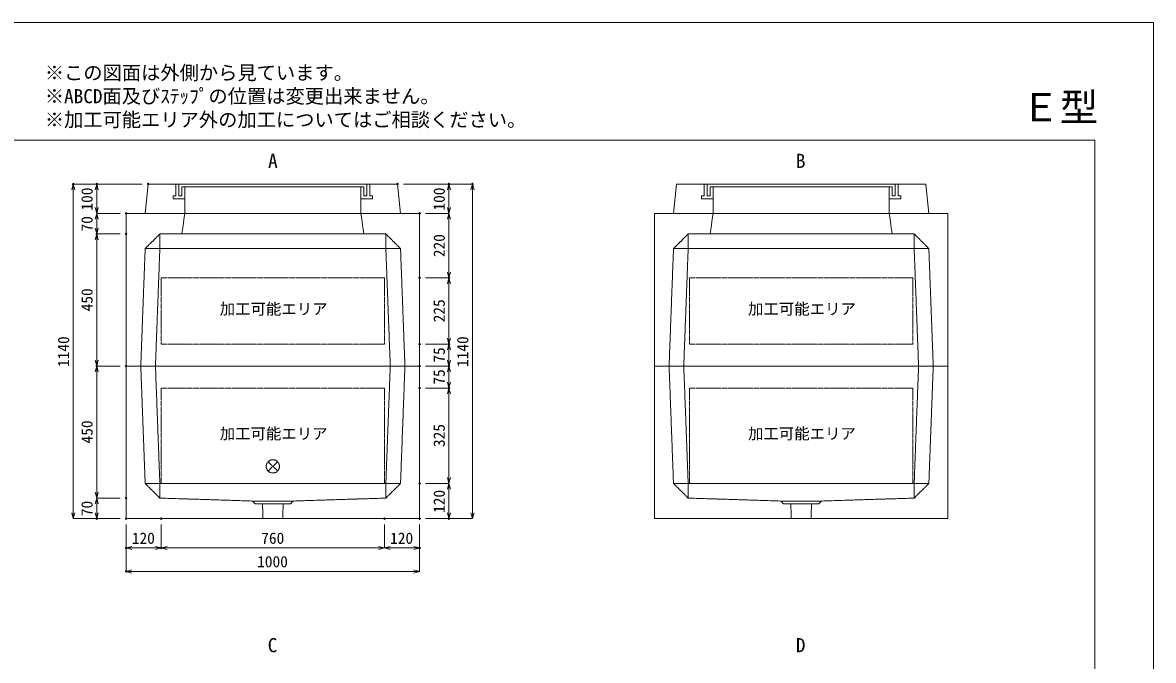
# Model space of a CAD drawing. Units: millimetres, scale not verified. Extents: x -2970 to 2970, y -2100 to 2100.
# Drawn here: x -883 to 2970, y -73 to 2100 of the extents above; entities that cross this region are included whole.
import ezdxf
from ezdxf.enums import TextEntityAlignment as Align

# ---------------------------------------------------------------- set-up
doc = ezdxf.new("R2010")
doc.units = ezdxf.units.MM
doc.header["$LTSCALE"] = 10
doc.header["$PDMODE"] = 32
doc.header["$PDSIZE"] = 5
doc.linetypes.add('LONG_DASHED1', pattern=[7, 6, -1])
doc.linetypes.add('LONG_DOUBLE_CHAIN', pattern=[21.8, 18, -1, 0.6, -0.6, 0.6, -1])
for name, color, linetype, lineweight in [('0-0_D-TTL', 7, 'Continuous', 9), ('0-1_Defpoints', 7, 'Continuous', 9), ('0-3_D-TTL-TXT', 7, 'Continuous', 9), ('0-4_D-STR-TXT', 7, 'Continuous', 9), ('0-5_D-STR-DIM', 3, 'Continuous', 9), ('0-6_0', 7, 'Continuous', 9), ('0-7_D-STR', 7, 'LONG_DASHED1', 9), ('0-9_D-STR-STR4', 134, 'LONG_DASHED1', 9), ('0-A_D-STR-STR5', 1, 'LONG_DOUBLE_CHAIN', 9)]:
    doc.layers.add(name, color=color, linetype=linetype, lineweight=lineweight)
doc.styles.add('ＭＳ ゴシック', font='')
doc.styles.get('ＭＳ ゴシック').set_extended_font_data('MS Gothic')

# ---------------------------------------------------------------- blocks, each defined once
blk = doc.blocks.new('A$C4DE05FD1')
at = {"layer": '0-0_D-TTL', "color": 134}
for p, q in [((2000, 38000), (57400, 38000)), ((57400, 38000), (57400, 2000))]:
    blk.add_line(p, q, dxfattribs=at)
at = {"layer": '0-1_Defpoints', "color": 134}
for p, q in [((0, 42000), (59400, 42000)), ((59400, 42000), (59400, 0))]:
    blk.add_line(p, q, dxfattribs=at)
at = {"layer": '0-3_D-TTL-TXT', "style": 'ＭＳ ゴシック'}
for s, p in [('※この図面は外側から見ています。', (21630.5, 39907.8)), ('※ABCD面及びｽﾃｯﾌﾟの位置は変更出来ません。', (21630.5, 39107.8)), ('※加工可能エリア外の加工についてはご相談ください。', (21630.5, 38307.8))]:
    blk.add_text(s, height=481.1, dxfattribs=at).set_placement(p, align=Align.BOTTOM_LEFT)
blk = doc.blocks.new('_Open30')
at = {"layer": '0-6_0'}
blk.add_line((0, 0), (-10, 0), dxfattribs=at)
blk.add_lwpolyline([(-10, 2.679), (0, 0), (-10, -2.679)], dxfattribs=at)
blk = doc.blocks.new('A$C31CA379A')
at = {"layer": '0-4_D-STR-TXT', "style": 'ＭＳ ゴシック'}
for s, p in [('A', (-162.9, -1095.3)), ('B', (17819.3, -1095.3)), ('C', (-175.7, -17595.3)), ('D', (17819.3, -17595.3))]:
    blk.add_text(s, height=481.1, dxfattribs=at).set_placement(p, align=Align.BOTTOM_LEFT)
blk = doc.blocks.new('A$C019679C0')
at = {"layer": '0-7_D-STR', "linetype": 'Continuous'}
for p, q in [((-4350, 0), (-4250, 1000)), ((4250, 1000), (-4250, 1000)), ((4350, 0), (4250, 1000)), ((-4350, 0), (4350, 0))]:
    blk.add_line(p, q, dxfattribs=at)
at = {"layer": '0-7_D-STR'}
for p, q in [((-3000, 0), (-3000, 900)), ((3000, 900), (3000, 0))]:
    blk.add_line(p, q, dxfattribs=at)
at = {"layer": '0-9_D-STR-STR4'}
for points in [[(-3300, 1000), (-3300, 600), (-3400, 600), (-3400, 500), (-3000, 500)], [(-3000, 900), (-3100, 900), (-3100, 600), (-3200, 600), (-3200, 1000)], [(-3000, 900), (3000, 900), (3100, 900)], [(3300, 1000), (3300, 600), (3400, 600), (3400, 500), (3000, 500)], [(3100, 900), (3100, 600), (3200, 600), (3200, 1000)]]:
    blk.add_lwpolyline(points, dxfattribs=at)
blk = doc.blocks.new('A$C69A01C2A')
at = {"layer": '0-7_D-STR', "linetype": 'Continuous'}
for p, q in [((-5000, 0), (-5000, 5200)), ((-5000, 5200), (5000, 5200)), ((5000, 5200), (5000, 0)), ((-5000, 0), (5000, 0))]:
    blk.add_line(p, q, dxfattribs=at)
at = {"layer": '0-7_D-STR'}
for p, q in [((-3000, 5200), (-3100, 4500)), ((3000, 5200), (3100, 4500)), ((-4350, 4000), (-3850, 4500)), ((3850, 4500), (-3850, 4500)), ((-3850, 4000), (-3850, 4500)), ((4350, 4000), (3850, 4500)), ((3850, 4000), (3850, 4500)), ((-4350, 4000), (-4500, 0)), ((4350, 4000), (-4350, 4000)), ((-3850, 4000), (-4000, 0)), ((3850, 4000), (4000, 0)), ((4350, 4000), (4500, 0))]:
    blk.add_line(p, q, dxfattribs=at)
at = {"layer": '0-A_D-STR-STR5'}
for p, q in [((-3800, 3000), (-3800, 750)), ((3800, 3000), (-3800, 3000))]:
    blk.add_line(p, q, dxfattribs=at)
blk.add_lwpolyline([(3800, 3000), (3800, 750), (-3800, 750)], dxfattribs=at)
blk = doc.blocks.new('A$C5E030ABE')
at = {"layer": '0-7_D-STR', "linetype": 'Continuous'}
for p, q in [((-5000, 0), (5000, 0)), ((-5000, -5200), (-5000, 0)), ((5000, -5200), (5000, 0)), ((-5000, -5200), (5000, -5200))]:
    blk.add_line(p, q, dxfattribs=at)
at = {"layer": '0-7_D-STR'}
for p, q in [((-4500, 0), (-4350, -4000)), ((-4000, 0), (-3850, -4000)), ((4000, 0), (3850, -4000)), ((4500, 0), (4350, -4000)), ((-3850, -4500), (-4350, -4000)), ((4350, -4000), (-4350, -4000)), ((-3850, -4500), (-3850, -4000)), ((3850, -4500), (4350, -4000)), ((3850, -4500), (3850, -4000)), ((-3850, -4500), (-700, -4600)), ((-600, -4690), (-700, -4600)), ((700, -4600), (-700, -4600)), ((600, -4690), (700, -4600)), ((3850, -4500), (700, -4600)), ((600, -4690), (-600, -4690)), ((-336.2, -5200), (-352.5, -4690)), ((336.2, -5200), (352.5, -4690))]:
    blk.add_line(p, q, dxfattribs=at)
at = {"layer": '0-A_D-STR-STR5'}
for p, q in [((3800, -750), (3800, -4000)), ((3800, -4000), (-3800, -4000))]:
    blk.add_line(p, q, dxfattribs=at)
blk.add_lwpolyline([(3800, -750), (-3800, -750), (-3800, -4000)], dxfattribs=at)
blk = doc.blocks.new('A$C1C640AAB')
at = {"layer": '0-A_D-STR-STR5'}
for p, q in [((-159.1, -159.1), (159.1, 159.1)), ((-159.1, 159.1), (159.1, -159.1))]:
    blk.add_line(p, q, dxfattribs=at)
blk.add_circle((0, 0), 225, dxfattribs=at)
blk = doc.blocks.new('A$Ccc4a77c5')
at = {"layer": '0-7_D-STR'}
blk.add_blockref('A$C5E030ABE', (0, 0), dxfattribs=at)
at = {"layer": '0-A_D-STR-STR5'}
blk.add_blockref('A$C1C640AAB', (0, -3420), dxfattribs=at)

msp = doc.modelspace()

# ---------------------------------------------------------------- linework, layer by layer
at = {"layer": '0-1_Defpoints'}
for p in [(-710, 1550), (-630, 1550), (-455, 1550), (395, 1550), (570, 1550), (650, 1550), (-530, 1450), (470, 1450), (-630, 1380), (-530, 1380), (470, 1230), (570, 1230), (470, 1005), (570, 1005), (-630, 930), (-530, 930), (470, 930), (570, 930), (470, 855), (570, 855), (470, 530), (470, 530), (-530, 480), (-630, 410), (-530, 410), (-530, 410), (-410, 410), (350, 410), (470, 410), (470, 410), (570, 410), (-530, 310), (-410, 310), (470, 310), (-530, 230)]:
    msp.add_point(p, dxfattribs=at)
at = {"layer": '0-5_D-STR-DIM'}
for p, q in [((-475, 1550), (-710, 1550)), ((-475, 1550), (-630, 1550)), ((415, 1550), (570, 1550)), ((415, 1550), (650, 1550)), ((-710, 430), (-710, 1530)), ((-630, 1470), (-630, 1530)), ((570, 1470), (570, 1530)), ((650, 430), (650, 1530)), ((-550, 1450), (-630, 1450)), ((-550, 1450), (-630, 1450)), ((-630, 1430), (-630, 1400)), ((490, 1450), (570, 1450)), ((490, 1450), (570, 1450)), ((570, 1430), (570, 1250)), ((-550, 1380), (-630, 1380)), ((-550, 1380), (-630, 1380)), ((-630, 950), (-630, 1360)), ((490, 1230), (570, 1230)), ((490, 1230), (570, 1230)), ((570, 1025), (570, 1210)), ((490, 1005), (570, 1005)), ((490, 1005), (570, 1005)), ((570, 950), (570, 985)), ((-550, 930), (-630, 930)), ((-550, 930), (-630, 930)), ((490, 930), (570, 930)), ((490, 930), (570, 930)), ((-630, 500), (-630, 910)), ((570, 875), (570, 910)), ((490, 855), (570, 855)), ((490, 855), (570, 855)), ((570, 550), (570, 835)), ((490, 530), (570, 530)), ((490, 530), (570, 530)), ((570, 510), (570, 430)), ((-550, 480), (-630, 480)), ((-550, 480), (-630, 480)), ((-630, 460), (-630, 430)), ((-550, 410), (-710, 410)), ((-550, 410), (-630, 410)), ((-530, 390), (-530, 230)), ((-530, 390), (-530, 310)), ((-410, 390), (-410, 310)), ((-410, 390), (-410, 310)), ((350, 390), (350, 310)), ((350, 390), (350, 310)), ((470, 390), (470, 310)), ((470, 390), (470, 230)), ((490, 410), (570, 410)), ((490, 410), (650, 410)), ((-430, 310), (-510, 310)), ((330, 310), (-390, 310)), ((370, 310), (450, 310)), ((450, 230), (-510, 230))]:
    msp.add_line(p, q, dxfattribs=at)

# ---------------------------------------------------------------- block references
at = {"layer": '0-0_D-TTL', "xscale": 0.1, "yscale": 0.1}
msp.add_blockref('A$C4DE05FD1', (-2970, -2100), dxfattribs=at)
at = {"layer": '0-4_D-STR-TXT', "xscale": 0.1, "yscale": 0.1}
msp.add_blockref('A$C31CA379A', (-30, 1700), dxfattribs=at)
at = {"layer": '0-5_D-STR-DIM', "xscale": 2, "yscale": 2}
for p, rotation in [((-710, 1550), 90), ((-630, 1550), 90), ((570, 1550), 90), ((650, 1550), 90), ((-630, 1450), 270), ((570, 1450), 270), ((-630, 1450), 90), ((570, 1450), 90), ((-630, 1380), 270), ((-630, 1380), 90), ((570, 1230), 270), ((570, 1230), 90), ((570, 1005), 270), ((570, 1005), 90), ((-630, 930), 270), ((-630, 930), 90), ((570, 930), 270), ((570, 930), 90), ((570, 855), 270), ((570, 855), 90), ((570, 530), 270), ((570, 530), 90), ((-630, 480), 270), ((-630, 480), 90), ((-710, 410), 270), ((-630, 410), 270), ((570, 410), 270), ((650, 410), 270), ((-530, 310), 180), ((-410, 310), 180), ((350, 310), 180), ((-530, 230), 180)]:
    msp.add_blockref('_Open30', p, dxfattribs=dict(at, rotation=rotation))
for p in [(-410, 310), (350, 310), (470, 310), (470, 230)]:
    msp.add_blockref('_Open30', p, dxfattribs=at)
at = {"layer": '0-7_D-STR', "xscale": 0.1, "yscale": 0.1}
for name, p in [('A$C019679C0', (-30, 1450)), ('A$C019679C0', (1770, 1450)), ('A$C69A01C2A', (-30, 930)), ('A$C69A01C2A', (1770, 930)), ('A$Ccc4a77c5', (-30, 930)), ('A$C5E030ABE', (1770, 930))]:
    msp.add_blockref(name, p, dxfattribs=at)

# ---------------------------------------------------------------- texts
at = {"layer": '0-3_D-TTL-TXT', "style": 'ＭＳ ゴシック'}
msp.add_text('Ｅ型', height=96.21, dxfattribs=at).set_placement((2519.75, 1734.55), align=Align.BOTTOM_LEFT)
at = {"layer": '0-5_D-STR-DIM', "style": 'ＭＳ ゴシック'}
for s, p in [('100', (-632.6, 1459.48)), ('100', (567.4, 1459.48)), ('70', (-632.6, 1388.4)), ('220', (567.4, 1300.8)), ('450', (-632.6, 1116.2)), ('225', (567.4, 1078.82)), ('1140', (-712.6, 926.48)), ('1140', (647.4, 926.48)), ('75', (567.4, 941.42)), ('75', (567.4, 866.42)), ('450', (-632.6, 666.2)), ('325', (567.4, 653.92)), ('120', (567.4, 429.48)), ('70', (-632.6, 418.4))]:
    msp.add_text(s, height=38.49, rotation=90, dxfattribs=at).set_placement(p, align=Align.BOTTOM_LEFT)
for s, p in [('120', (-510.52, 312.6)), ('760', (-69.6, 312.6)), ('120', (369.48, 312.6)), ('1000', (-83.52, 232.6))]:
    msp.add_text(s, height=38.49, dxfattribs=at).set_placement(p, align=Align.BOTTOM_LEFT)
at = {"layer": '0-A_D-STR-STR5', "style": 'ＭＳ ゴシック'}
for p in [(-211.06, 1093.86), (1588.94, 1093.86), (-211.06, 668.86), (1588.94, 668.86)]:
    msp.add_text('加工可能エリア', height=38.49, dxfattribs=at).set_placement(p, align=Align.BOTTOM_LEFT)

doc.saveas('drawing.dxf')
